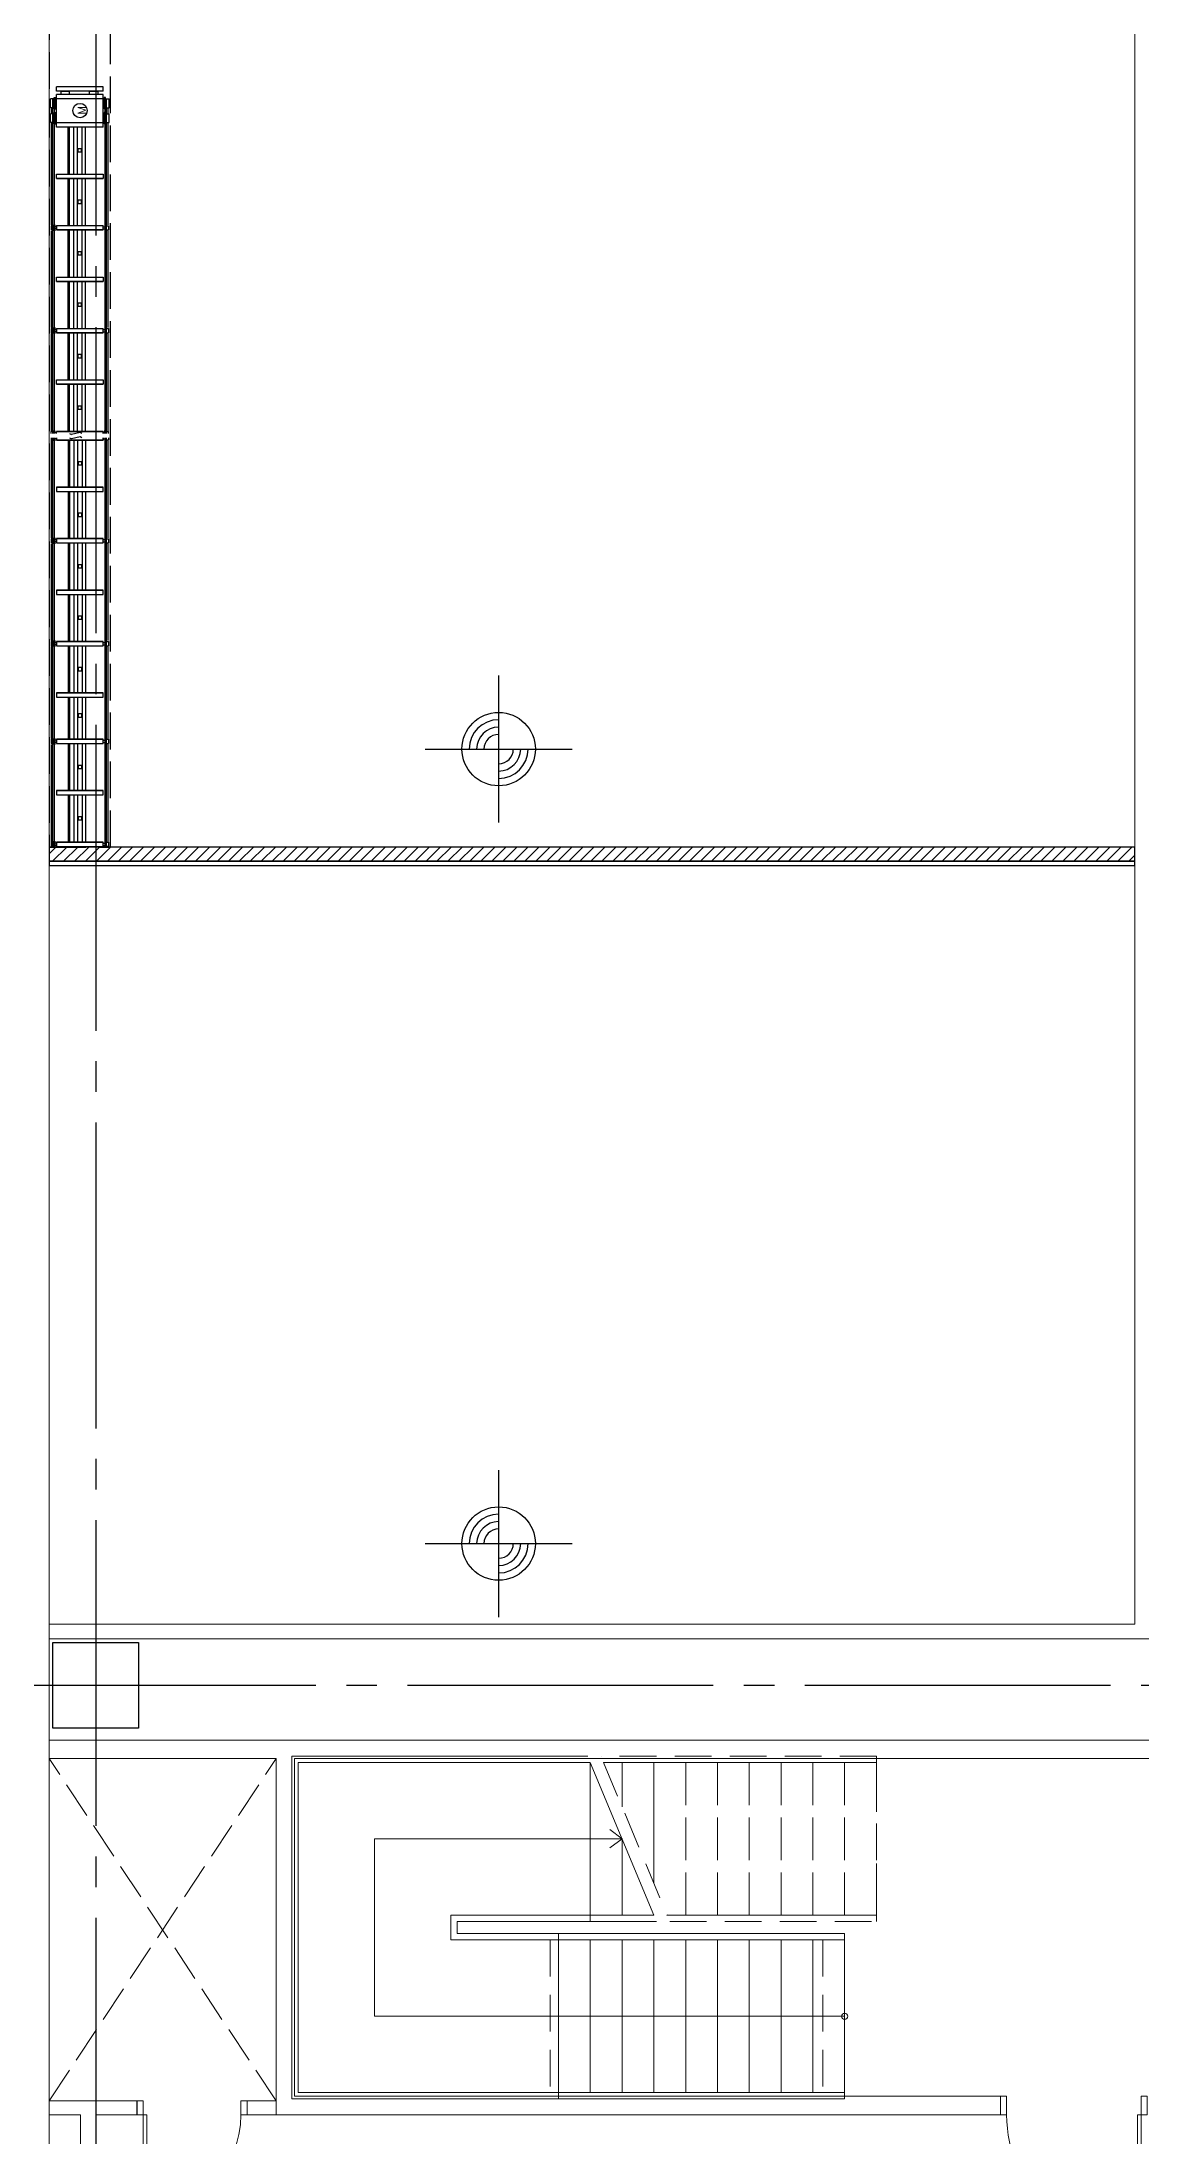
# Model space of a CAD drawing. Extents: x -960 to 27370, y -3283 to 11880.
# Drawn here: x -44 to 855, y 2631 to 4343 of the extents above; entities that cross this region are included whole.
import ezdxf
from ezdxf.enums import TextEntityAlignment as Align

# ---------------------------------------------------------------- set-up
doc = ezdxf.new("R2010")
doc.units = 0
doc.header["$LTSCALE"] = 100
for name, pattern in [('X-S-FAB-L10$0$COL-CEN-LIN', [3.25, 2.5, -0.25, 0.25, -0.25]), ('X-S-FAB-L10$0$HIDDEN', [0.4, 0.3, -0.1]), ('X-S-FAB-L10$0$JJP_虛線(退縮線、投影線、地下室範圍、非屬本工程、圖面分區)', [0.45, 0.3, -0.15]), ('X-S-FAB-L10$0$虛線', [0.846667, 0.423333, -0.423333])]:
    doc.linetypes.add(name, pattern=pattern)
for name, color, linetype in [('0-xref', 8, 'Continuous'), ('X-S-FAB-L10$0$0-DIM-INT', 8, 'Continuous'), ('X-S-FAB-L10$0$0-DIM-TXT', 8, 'Continuous'), ('X-S-FAB-L10$0$A-OBJE-2D', 8, 'X-S-FAB-L10$0$HIDDEN'), ('X-S-FAB-L10$0$A-STRS', 8, 'Continuous'), ('X-S-FAB-L10$0$A-WALL-EX', 8, 'Continuous'), ('X-S-FAB-L10$0$A-WALL-IN', 8, 'Continuous'), ('X-S-FAB-L10$0$BLOCK', 8, 'Continuous'), ('X-S-FAB-L10$0$CCL', 8, 'X-S-FAB-L10$0$COL-CEN-LIN'), ('X-S-FAB-L10$0$COL-S', 8, 'Continuous'), ('X-S-FAB-L10$0$Door', 8, 'Continuous'), ('X-S-FAB-L10$0$WALL_188K_EX', 8, 'Continuous')]:
    doc.layers.add(name, color=color, linetype=linetype)
doc.styles.add('X-S-FAB-L10$0$CHINA', font='simplex.shx', dxfattribs={"width": 0.75, "bigfont": 'chineset.shx'})
doc.styles.add('X-S-FAB-L10$0$Standard', font='', dxfattribs={"width": 0.8})
doc.styles.add('X-S-FAB-L10$0$TG_NOTE_TEXT', font='simplex.shx', dxfattribs={"width": 0.75, "bigfont": 'chineset.shx'})
doc.styles.get('X-S-FAB-L10$0$Standard').set_extended_font_data('Microsoft JhengHei')

# ---------------------------------------------------------------- blocks, each defined once
blk = doc.blocks.new('X-S-FAB-L10$0$FAB2-L05')
at = {"layer": 'X-S-FAB-L10$0$CCL'}
for p, q in [((-26160, 11005), (-26160, 0)), ((-26880, 3720), (1210, 3720))]:
    blk.add_line(p, q, dxfattribs=at)
at = {"layer": 'X-S-FAB-L10$0$COL-S'}
blk.add_lwpolyline([(-26195, 3755), (-26125, 3755), (-26125, 3685), (-26195, 3685)], close=True, dxfattribs=at)
blk = doc.blocks.new('X-S-FAB-L10$0$萬用門(22改)-REVISED[10]_1')
at = {"layer": 'X-S-FAB-L10$0$Door', "color": 4, "lineweight": 0}
for p, q in [((745, 2664), (740, 2664)), ((740, 2664), (740, 2649)), ((745, 2649), (745, 2664)), ((860, 2664), (855, 2664)), ((855, 2664), (855, 2649)), ((860, 2649), (860, 2664)), ((740, 2649), (745, 2649)), ((852, 2539), (852, 2649)), ((852, 2649), (855, 2649)), ((855, 2649), (855, 2539)), ((855, 2649), (860, 2649)), ((855, 2539), (852, 2539))]:
    blk.add_line(p, q, dxfattribs=at)
blk.add_arc((855, 2649), 110, 180, 270, dxfattribs=at)
blk = doc.blocks.new('X-S-FAB-L10$0$萬用門(22改)-REVISED[54]_1')
at = {"layer": 'X-S-FAB-L10$0$Door', "color": 4, "lineweight": 0}
for p, q in [((33.8, 2648.9), (33.8, 2660.2)), ((33.8, 2660.2), (38.8, 2660.2)), ((38.8, 2660.2), (38.8, 2648.9)), ((118.8, 2648.9), (118.8, 2660.2)), ((118.8, 2660.2), (123.8, 2660.2)), ((123.8, 2660.2), (123.8, 2648.9)), ((38.8, 2648.9), (33.8, 2648.9)), ((38.8, 2648.9), (38.8, 2568.9)), ((41.8, 2648.9), (38.8, 2648.9)), ((41.8, 2568.9), (41.8, 2648.9)), ((123.8, 2648.9), (118.8, 2648.9)), ((38.8, 2568.9), (41.8, 2568.9))]:
    blk.add_line(p, q, dxfattribs=at)
blk.add_arc((38.8, 2648.9), 80, 270, 0, dxfattribs=at)
blk = doc.blocks.new('X-S-FAB-L10')
at = {"layer": 'X-S-FAB-L10$0$WALL_188K_EX'}
h = blk.add_hatch(dxfattribs=at)
h.set_pattern_fill('LINE', color=256, scale=2, angle=45)
h.set_pattern_definition([(45, (751.5665, 3670), (-4.49013, 4.49013), [])])
h.paths.add_polyline_path([(-38, 3673.5), (849.95, 3673.5), (849.95, 3685), (-38, 3685)])
for p, q in [((-37.061, 4289.459), (-37.061, 4296.747)), ((-33.93, 4296.747), (-37.061, 4296.747)), ((-34.958, 4023.157), (-34.958, 4296.747)), ((-33.93, 4288.431), (-33.93, 4297.775)), ((-33.93, 4297.775), (-32.856, 4297.775)), ((-32.856, 4288.431), (-32.856, 4297.775)), ((-32.015, 4302.999), (-32.015, 4306.549)), ((6.015, 4306.549), (-32.015, 4306.549)), ((6.015, 4302.999), (-32.015, 4302.999)), ((-32.015, 4296.841), (-32.015, 4300.392)), ((6.015, 4300.392), (-32.015, 4300.392)), ((-32.015, 4277.219), (-32.015, 4296.841)), ((6.015, 4296.841), (-32.015, 4296.841)), ((6.015, 4302.999), (6.015, 4306.549)), ((6.015, 4277.219), (6.015, 4300.392)), ((7.93, 4297.775), (6.856, 4297.775)), ((6.856, 4288.431), (6.856, 4297.775)), ((7.93, 4288.431), (7.93, 4297.775)), ((7.93, 4296.747), (11.061, 4296.747)), ((8.958, 4023.157), (8.958, 4296.747)), ((11.061, 4289.459), (11.061, 4296.747)), ((-33.93, 4289.459), (-37.061, 4289.459)), ((-37.061, 4277.312), (-37.061, 4284.6)), ((-33.93, 4284.6), (-37.061, 4284.6)), ((-36.173, 4284.6), (-36.173, 4289.459)), ((-33.93, 4288.431), (-32.856, 4288.431)), ((-33.93, 4285.628), (-32.856, 4285.628)), ((-33.93, 4276.284), (-33.93, 4285.628)), ((-33.744, 4285.628), (-33.744, 4288.431)), ((-32.015, 4294.271), (-32.856, 4294.271)), ((-32.015, 4291.935), (-32.856, 4291.935)), ((-32.856, 4276.284), (-32.856, 4285.628)), ((-32.015, 4282.124), (-32.856, 4282.124)), ((-32.015, 4279.788), (-32.856, 4279.788)), ((6.856, 4294.271), (6.015, 4294.271)), ((6.856, 4291.935), (6.015, 4291.935)), ((6.856, 4282.124), (6.015, 4282.124)), ((6.856, 4279.788), (6.015, 4279.788)), ((7.93, 4288.431), (6.856, 4288.431)), ((6.856, 4276.284), (6.856, 4285.628)), ((7.93, 4285.628), (6.856, 4285.628)), ((7.744, 4285.628), (7.744, 4288.431)), ((7.93, 4289.459), (11.061, 4289.459)), ((7.93, 4276.284), (7.93, 4285.628)), ((7.93, 4284.6), (11.061, 4284.6)), ((10.173, 4284.6), (10.173, 4289.459)), ((11.061, 4277.312), (11.061, 4284.6)), ((-33.93, 4277.312), (-37.061, 4277.312)), ((-36.173, 4193.777), (-36.173, 4277.312)), ((-33.93, 4276.284), (-32.856, 4276.284)), ((-33.744, 4193.777), (-33.744, 4276.284)), ((-32.015, 4273.668), (-32.015, 4277.219)), ((6.015, 4277.219), (-32.015, 4277.219)), ((6.015, 4273.668), (-32.015, 4273.668)), ((-22.391, 4235.171), (-22.391, 4273.668)), ((-21.456, 4235.171), (-21.456, 4273.668)), ((-17.765, 4235.171), (-17.765, 4273.668)), ((-14.962, 4235.171), (-14.962, 4273.668)), ((-11.038, 4235.171), (-11.038, 4273.668)), ((-8.235, 4235.171), (-8.235, 4273.668)), ((6.015, 4273.668), (6.015, 4277.219)), ((7.93, 4276.284), (6.856, 4276.284)), ((7.744, 4193.777), (7.744, 4276.284)), ((7.93, 4277.312), (11.061, 4277.312)), ((10.173, 4193.777), (10.173, 4277.312)), ((-14.402, 4253.018), (-14.402, 4255.821)), ((-11.598, 4255.821), (-14.402, 4255.821)), ((-11.598, 4253.018), (-14.402, 4253.018)), ((-11.598, 4253.018), (-11.598, 4255.821)), ((-32.015, 4231.62), (-32.015, 4235.171)), ((-32.015, 4235.171), (6.015, 4235.171)), ((-32.015, 4231.62), (6.015, 4231.62)), ((6.015, 4231.62), (-32.015, 4231.62)), ((-22.391, 4193.123), (-22.391, 4231.62)), ((-21.456, 4193.123), (-21.456, 4231.62)), ((-17.765, 4193.123), (-17.765, 4231.62)), ((-14.962, 4193.123), (-14.962, 4231.62)), ((-11.038, 4193.123), (-11.038, 4231.62)), ((-8.235, 4193.123), (-8.235, 4231.62)), ((6.015, 4235.171), (6.015, 4231.62)), ((-11.598, 4213.773), (-14.402, 4213.773)), ((-14.402, 4210.97), (-14.402, 4213.773)), ((-11.598, 4210.97), (-11.598, 4213.773)), ((-11.598, 4210.97), (-14.402, 4210.97)), ((-34.211, 4193.03), (-36.5, 4193.03)), ((-36.5, 4193.03), (-36.5, 4189.666)), ((-34.211, 4189.666), (-36.5, 4189.666)), ((-36.173, 4109.682), (-36.173, 4188.918)), ((-34.211, 4188.918), (-34.211, 4193.777)), ((-33.417, 4193.777), (-34.211, 4193.777)), ((-33.417, 4188.918), (-34.211, 4188.918)), ((-33.744, 4109.682), (-33.744, 4188.918)), ((-33.417, 4193.777), (-33.417, 4188.918)), ((-32.015, 4192.235), (-33.417, 4192.235)), ((-32.015, 4190.46), (-33.417, 4190.46)), ((-32.015, 4193.123), (6.015, 4193.123)), ((-32.015, 4193.123), (-32.015, 4189.572)), ((-32.015, 4189.572), (6.015, 4189.572)), ((6.015, 4189.572), (-32.015, 4189.572)), ((-22.391, 4151.075), (-22.391, 4189.572)), ((-21.456, 4151.075), (-21.456, 4189.572)), ((-17.765, 4151.075), (-17.765, 4189.572)), ((-14.962, 4151.075), (-14.962, 4189.572)), ((-11.038, 4151.075), (-11.038, 4189.572)), ((-8.235, 4151.075), (-8.235, 4189.572)), ((6.015, 4189.572), (6.015, 4193.123)), ((6.015, 4192.235), (7.417, 4192.235)), ((6.015, 4190.46), (7.417, 4190.46)), ((7.417, 4193.777), (8.211, 4193.777)), ((7.417, 4193.777), (7.417, 4188.918)), ((7.417, 4188.918), (8.211, 4188.918)), ((7.744, 4109.682), (7.744, 4188.918)), ((8.211, 4188.918), (8.211, 4193.777)), ((8.211, 4193.03), (10.5, 4193.03)), ((8.211, 4189.666), (10.5, 4189.666)), ((10.173, 4109.682), (10.173, 4188.918)), ((10.5, 4193.03), (10.5, 4189.666)), ((-11.598, 4171.726), (-14.402, 4171.726)), ((-14.402, 4168.922), (-14.402, 4171.726)), ((-11.598, 4168.922), (-14.402, 4168.922)), ((-11.598, 4168.922), (-11.598, 4171.726)), ((-32.015, 4151.075), (6.015, 4151.075)), ((-32.015, 4147.525), (-32.015, 4151.075)), ((-32.015, 4147.525), (6.015, 4147.525)), ((6.015, 4147.525), (-32.015, 4147.525)), ((-22.391, 4109.028), (-22.391, 4147.525)), ((-21.456, 4109.028), (-21.456, 4147.525)), ((-17.765, 4109.028), (-17.765, 4147.525)), ((-14.962, 4109.028), (-14.962, 4147.525)), ((-11.038, 4109.028), (-11.038, 4147.525)), ((-8.235, 4109.028), (-8.235, 4147.525)), ((6.015, 4151.075), (6.015, 4147.525)), ((-11.598, 4129.678), (-14.402, 4129.678)), ((-14.402, 4126.875), (-14.402, 4129.678)), ((-11.598, 4126.875), (-14.402, 4126.875)), ((-11.598, 4126.875), (-11.598, 4129.678)), ((-34.211, 4108.934), (-36.5, 4108.934)), ((-36.5, 4108.934), (-36.5, 4105.57)), ((-34.211, 4104.823), (-34.211, 4109.682)), ((-33.417, 4109.682), (-34.211, 4109.682)), ((-33.417, 4109.682), (-33.417, 4104.823)), ((-32.015, 4109.028), (6.015, 4109.028)), ((-32.015, 4109.028), (-32.015, 4105.477)), ((6.015, 4105.477), (6.015, 4109.028)), ((7.417, 4109.682), (8.211, 4109.682)), ((7.417, 4109.682), (7.417, 4104.823)), ((8.211, 4104.823), (8.211, 4109.682)), ((8.211, 4108.934), (10.5, 4108.934)), ((10.5, 4108.934), (10.5, 4105.57)), ((-34.211, 4105.57), (-36.5, 4105.57)), ((-36.173, 4024.839), (-36.173, 4104.823)), ((-33.417, 4104.823), (-34.211, 4104.823)), ((-33.744, 4025.586), (-33.744, 4104.823)), ((-32.015, 4108.14), (-33.417, 4108.14)), ((-32.015, 4106.365), (-33.417, 4106.365)), ((-32.015, 4105.477), (6.015, 4105.477)), ((6.015, 4105.477), (-32.015, 4105.477)), ((-22.391, 4066.98), (-22.391, 4105.477)), ((-21.456, 4066.98), (-21.456, 4105.477)), ((-17.765, 4066.98), (-17.765, 4105.477)), ((-14.962, 4066.98), (-14.962, 4105.477)), ((-11.038, 4066.98), (-11.038, 4105.477)), ((-8.235, 4066.98), (-8.235, 4105.477)), ((6.015, 4108.14), (7.417, 4108.14)), ((6.015, 4106.365), (7.417, 4106.365)), ((7.417, 4104.823), (8.211, 4104.823)), ((7.744, 4025.586), (7.744, 4104.823)), ((8.211, 4105.57), (10.5, 4105.57)), ((10.173, 4024.839), (10.173, 4104.823)), ((-11.598, 4087.63), (-14.402, 4087.63)), ((-14.402, 4084.827), (-14.402, 4087.63)), ((-11.598, 4084.827), (-14.402, 4084.827)), ((-11.598, 4084.827), (-11.598, 4087.63)), ((-32.015, 4066.98), (6.015, 4066.98)), ((-32.015, 4063.429), (-32.015, 4066.98)), ((-32.015, 4063.429), (6.015, 4063.429)), ((6.015, 4063.429), (-32.015, 4063.429)), ((-22.391, 4024.932), (-22.391, 4063.429)), ((-21.456, 4024.932), (-21.456, 4063.429)), ((-17.765, 4024.932), (-17.765, 4063.429)), ((-14.962, 4024.932), (-14.962, 4063.429)), ((-11.038, 4024.932), (-11.038, 4063.429)), ((-8.235, 4024.932), (-8.235, 4063.429)), ((6.015, 4066.98), (6.015, 4063.429)), ((-11.598, 4045.582), (-14.402, 4045.582)), ((-14.402, 4042.779), (-14.402, 4045.582)), ((-11.598, 4042.779), (-14.402, 4042.779)), ((-11.598, 4042.779), (-11.598, 4045.582)), ((-36.5, 4023.157), (-36.5, 4024.839)), ((-34.211, 4024.839), (-36.5, 4024.839)), ((-33.417, 4025.586), (-34.211, 4025.586)), ((-34.211, 4025.586), (-34.211, 4023.157)), ((-33.417, 4023.157), (-33.417, 4025.586)), ((-32.015, 4024.045), (-33.417, 4024.045)), ((-32.015, 4023.157), (-32.015, 4024.932)), ((6.015, 4024.932), (-32.015, 4024.932)), ((-32.015, 4024.932), (6.015, 4024.932)), ((-32.015, 4023.157), (-32.015, 4024.932)), ((-21.397, 4023.157), (-19.859, 4022.269)), ((-12.758, 4024.045), (-19.859, 4022.269)), ((-11.22, 4023.157), (-12.758, 4024.045)), ((6.015, 4023.157), (6.015, 4024.932)), ((6.015, 4024.932), (6.015, 4023.157)), ((6.015, 4024.045), (7.417, 4024.045)), ((7.417, 4023.157), (7.417, 4025.586)), ((7.417, 4025.586), (8.211, 4025.586)), ((8.211, 4025.586), (8.211, 4023.157)), ((8.211, 4024.839), (10.5, 4024.839)), ((10.5, 4023.157), (10.5, 4024.839)), ((-36.5, 4019.606), (-36.5, 4017.924)), ((-34.211, 4017.924), (-36.5, 4017.924)), ((-36.173, 3937.94), (-36.173, 4017.924)), ((-34.958, 3685.747), (-34.958, 4019.606)), ((-34.211, 4017.177), (-34.211, 4019.606)), ((-33.417, 4017.177), (-34.211, 4017.177)), ((-33.744, 3937.94), (-33.744, 4017.177)), ((-33.417, 4019.606), (-33.417, 4017.177)), ((-32.015, 4018.719), (-33.417, 4018.719)), ((-32.015, 4019.606), (-32.015, 4017.831)), ((-32.015, 4019.606), (-32.015, 4017.831)), ((-32.015, 4017.831), (6.015, 4017.831)), ((6.015, 4017.831), (-32.015, 4017.831)), ((-22.391, 4017.831), (-22.391, 3979.334)), ((-21.456, 4017.831), (-21.456, 3979.334)), ((-21.397, 4019.606), (-19.859, 4018.719)), ((-12.758, 4020.494), (-19.859, 4018.719)), ((-17.765, 4017.831), (-17.765, 3979.334)), ((-14.962, 4017.831), (-14.962, 3979.334)), ((-11.22, 4019.606), (-12.758, 4020.494)), ((-11.038, 4017.831), (-11.038, 3979.334)), ((-8.235, 4017.831), (-8.235, 3979.334)), ((6.015, 4017.831), (6.015, 4019.606)), ((6.015, 4019.606), (6.015, 4017.831)), ((6.015, 4018.719), (7.417, 4018.719)), ((7.417, 4019.606), (7.417, 4017.177)), ((7.417, 4017.177), (8.211, 4017.177)), ((7.744, 3937.94), (7.744, 4017.177)), ((8.211, 4017.177), (8.211, 4019.606)), ((8.211, 4017.924), (10.5, 4017.924)), ((8.958, 3685.747), (8.958, 4019.606)), ((10.173, 3937.94), (10.173, 4017.924)), ((10.5, 4019.606), (10.5, 4017.924)), ((-14.402, 3999.984), (-14.402, 3997.181)), ((-11.598, 3999.984), (-14.402, 3999.984)), ((-11.598, 3997.181), (-14.402, 3997.181)), ((-11.598, 3999.984), (-11.598, 3997.181)), ((6.015, 3979.334), (-32.015, 3979.334)), ((-32.015, 3979.334), (-32.015, 3975.783)), ((-32.015, 3979.334), (6.015, 3979.334)), ((-32.015, 3975.783), (6.015, 3975.783)), ((-22.391, 3975.783), (-22.391, 3937.286)), ((-21.456, 3975.783), (-21.456, 3937.286)), ((-17.765, 3975.783), (-17.765, 3937.286)), ((-14.962, 3975.783), (-14.962, 3937.286)), ((-11.038, 3975.783), (-11.038, 3937.286)), ((-8.235, 3975.783), (-8.235, 3937.286)), ((6.015, 3975.783), (6.015, 3979.334)), ((-14.402, 3957.936), (-14.402, 3955.133)), ((-11.598, 3957.936), (-14.402, 3957.936)), ((-11.598, 3955.133), (-14.402, 3955.133)), ((-11.598, 3957.936), (-11.598, 3955.133)), ((-36.5, 3937.193), (-36.5, 3933.829)), ((-34.211, 3937.193), (-36.5, 3937.193)), ((-33.417, 3937.94), (-34.211, 3937.94)), ((-34.211, 3933.081), (-34.211, 3937.94)), ((-33.417, 3937.94), (-33.417, 3933.081)), ((6.015, 3937.286), (-32.015, 3937.286)), ((-32.015, 3937.286), (6.015, 3937.286)), ((-32.015, 3937.286), (-32.015, 3933.735)), ((6.015, 3933.735), (6.015, 3937.286)), ((7.417, 3937.94), (7.417, 3933.081)), ((7.417, 3937.94), (8.211, 3937.94)), ((8.211, 3933.081), (8.211, 3937.94)), ((8.211, 3937.193), (10.5, 3937.193)), ((10.5, 3937.193), (10.5, 3933.829)), ((-34.211, 3933.829), (-36.5, 3933.829)), ((-36.173, 3853.845), (-36.173, 3933.081)), ((-33.417, 3933.081), (-34.211, 3933.081)), ((-33.744, 3853.845), (-33.744, 3933.081)), ((-32.015, 3936.398), (-33.417, 3936.398)), ((-32.015, 3934.623), (-33.417, 3934.623)), ((-32.015, 3933.735), (6.015, 3933.735)), ((-22.391, 3933.735), (-22.391, 3895.238)), ((-21.456, 3933.735), (-21.456, 3895.238)), ((-17.765, 3933.735), (-17.765, 3895.238)), ((-14.962, 3933.735), (-14.962, 3895.238)), ((-11.038, 3933.735), (-11.038, 3895.238)), ((-8.235, 3933.735), (-8.235, 3895.238)), ((6.015, 3936.398), (7.417, 3936.398)), ((6.015, 3934.623), (7.417, 3934.623)), ((7.417, 3933.081), (8.211, 3933.081)), ((7.744, 3853.845), (7.744, 3933.081)), ((8.211, 3933.829), (10.5, 3933.829)), ((10.173, 3853.845), (10.173, 3933.081)), ((-14.402, 3915.889), (-14.402, 3913.085)), ((-11.598, 3915.889), (-14.402, 3915.889)), ((-11.598, 3913.085), (-14.402, 3913.085)), ((-11.598, 3915.889), (-11.598, 3913.085)), ((6.015, 3895.238), (-32.015, 3895.238)), ((-32.015, 3895.238), (-32.015, 3891.688)), ((-32.015, 3895.238), (6.015, 3895.238)), ((-32.015, 3891.688), (6.015, 3891.688)), ((-22.391, 3891.688), (-22.391, 3853.191)), ((-21.456, 3891.688), (-21.456, 3853.191)), ((-17.765, 3891.688), (-17.765, 3853.191)), ((-14.962, 3891.688), (-14.962, 3853.191)), ((-11.038, 3891.688), (-11.038, 3853.191)), ((-8.235, 3891.688), (-8.235, 3853.191)), ((6.015, 3891.688), (6.015, 3895.238)), ((-14.402, 3873.841), (-14.402, 3871.038)), ((-11.598, 3873.841), (-14.402, 3873.841)), ((-11.598, 3871.038), (-14.402, 3871.038)), ((-11.598, 3873.841), (-11.598, 3871.038)), ((-36.5, 3853.097), (-36.5, 3849.733)), ((-34.211, 3853.097), (-36.5, 3853.097)), ((-33.417, 3853.845), (-34.211, 3853.845)), ((-34.211, 3848.986), (-34.211, 3853.845)), ((-33.417, 3853.845), (-33.417, 3848.986)), ((-32.015, 3852.303), (-33.417, 3852.303)), ((6.015, 3853.191), (-32.015, 3853.191)), ((-32.015, 3853.191), (6.015, 3853.191)), ((-32.015, 3853.191), (-32.015, 3849.64)), ((6.015, 3849.64), (6.015, 3853.191)), ((6.015, 3852.303), (7.417, 3852.303)), ((7.417, 3853.845), (7.417, 3848.986)), ((7.417, 3853.845), (8.211, 3853.845)), ((8.211, 3848.986), (8.211, 3853.845)), ((8.211, 3853.097), (10.5, 3853.097)), ((10.5, 3853.097), (10.5, 3849.733)), ((-34.211, 3849.733), (-36.5, 3849.733)), ((-36.173, 3773.954), (-36.173, 3848.986)), ((-33.417, 3848.986), (-34.211, 3848.986)), ((-33.744, 3773.954), (-33.744, 3848.986)), ((-32.015, 3850.528), (-33.417, 3850.528)), ((-32.015, 3849.64), (6.015, 3849.64)), ((-22.391, 3849.64), (-22.391, 3811.143)), ((-21.456, 3849.64), (-21.456, 3811.143)), ((-17.765, 3849.64), (-17.765, 3811.143)), ((-14.962, 3849.64), (-14.962, 3811.143)), ((-11.038, 3849.64), (-11.038, 3811.143)), ((-8.235, 3849.64), (-8.235, 3811.143)), ((6.015, 3850.528), (7.417, 3850.528)), ((7.417, 3848.986), (8.211, 3848.986)), ((7.744, 3773.954), (7.744, 3848.986)), ((8.211, 3849.733), (10.5, 3849.733)), ((10.173, 3773.954), (10.173, 3848.986)), ((-14.402, 3831.793), (-14.402, 3828.99)), ((-11.598, 3831.793), (-14.402, 3831.793)), ((-11.598, 3828.99), (-14.402, 3828.99)), ((-11.598, 3831.793), (-11.598, 3828.99)), ((6.015, 3811.143), (-32.015, 3811.143)), ((-32.015, 3811.143), (6.015, 3811.143)), ((-32.015, 3811.143), (-32.015, 3807.592)), ((-32.015, 3807.592), (6.015, 3807.592)), ((-22.391, 3807.592), (-22.391, 3773.3)), ((-21.456, 3807.592), (-21.456, 3773.3)), ((-17.765, 3807.592), (-17.765, 3773.3)), ((-14.962, 3807.592), (-14.962, 3773.3)), ((-11.038, 3807.592), (-11.038, 3773.3)), ((-8.235, 3807.592), (-8.235, 3773.3)), ((6.015, 3807.592), (6.015, 3811.143)), ((-11.598, 3793.95), (-14.402, 3793.95)), ((-14.402, 3793.95), (-14.402, 3791.147)), ((-11.598, 3791.147), (-14.402, 3791.147)), ((-11.598, 3793.95), (-11.598, 3791.147)), ((-34.211, 3773.207), (-36.5, 3773.207)), ((-36.5, 3773.207), (-36.5, 3769.843)), ((-34.211, 3769.843), (-36.5, 3769.843)), ((-36.173, 3689.111), (-36.173, 3769.095)), ((-34.211, 3769.095), (-34.211, 3773.954)), ((-33.417, 3773.954), (-34.211, 3773.954)), ((-33.417, 3769.095), (-34.211, 3769.095)), ((-33.744, 3689.859), (-33.744, 3769.095)), ((-33.417, 3773.954), (-33.417, 3769.095)), ((-32.015, 3772.412), (-33.417, 3772.412)), ((-32.015, 3770.637), (-33.417, 3770.637)), ((-32.015, 3773.3), (6.015, 3773.3)), ((6.015, 3773.3), (-32.015, 3773.3)), ((-32.015, 3773.3), (-32.015, 3769.749)), ((-32.015, 3769.749), (6.015, 3769.749)), ((-22.391, 3769.749), (-22.391, 3731.252)), ((-21.456, 3769.749), (-21.456, 3731.252)), ((-17.765, 3769.749), (-17.765, 3731.252)), ((-14.962, 3769.749), (-14.962, 3731.252)), ((-11.038, 3769.749), (-11.038, 3731.252)), ((-8.235, 3769.749), (-8.235, 3731.252)), ((6.015, 3769.749), (6.015, 3773.3)), ((6.015, 3772.412), (7.417, 3772.412)), ((6.015, 3770.637), (7.417, 3770.637)), ((7.417, 3773.954), (8.211, 3773.954)), ((7.417, 3773.954), (7.417, 3769.095)), ((7.417, 3769.095), (8.211, 3769.095)), ((7.744, 3689.859), (7.744, 3769.095)), ((8.211, 3769.095), (8.211, 3773.954)), ((8.211, 3773.207), (10.5, 3773.207)), ((8.211, 3769.843), (10.5, 3769.843)), ((10.173, 3689.111), (10.173, 3769.095)), ((10.5, 3773.207), (10.5, 3769.843)), ((-11.598, 3751.902), (-14.402, 3751.902)), ((-14.402, 3751.902), (-14.402, 3749.099)), ((-11.598, 3749.099), (-14.402, 3749.099)), ((-11.598, 3751.902), (-11.598, 3749.099)), ((-32.015, 3731.252), (-32.015, 3727.702)), ((-32.015, 3731.252), (6.015, 3731.252)), ((6.015, 3731.252), (-32.015, 3731.252)), ((-32.015, 3727.702), (6.015, 3727.702)), ((-32.015, 3727.702), (6.015, 3727.702)), ((-22.391, 3727.702), (-22.391, 3689.205)), ((-21.456, 3727.702), (-21.456, 3689.205)), ((-17.765, 3727.702), (-17.765, 3689.205)), ((-14.962, 3727.702), (-14.962, 3689.205)), ((-11.038, 3727.702), (-11.038, 3689.205)), ((-8.235, 3727.702), (-8.235, 3689.205)), ((6.015, 3727.702), (6.015, 3731.252)), ((-14.402, 3709.855), (-14.402, 3707.052)), ((-11.598, 3709.855), (-14.402, 3709.855)), ((-11.598, 3707.052), (-14.402, 3707.052)), ((-11.598, 3709.855), (-11.598, 3707.052)), ((-36.5, 3689.111), (-36.5, 3685.747)), ((-34.211, 3689.111), (-36.5, 3689.111)), ((-34.211, 3685.747), (-36.5, 3685.747)), ((-33.417, 3689.859), (-34.211, 3689.859)), ((-34.211, 3685), (-34.211, 3689.859)), ((-33.417, 3685), (-34.211, 3685)), ((-33.417, 3689.859), (-33.417, 3685)), ((-32.015, 3688.317), (-33.417, 3688.317)), ((-32.015, 3686.542), (-33.417, 3686.542)), ((6.015, 3689.205), (-32.015, 3689.205)), ((-32.015, 3689.205), (-32.015, 3685.654)), ((-32.015, 3689.205), (6.015, 3689.205)), ((-32.015, 3685.654), (6.015, 3685.654)), ((6.015, 3685.654), (6.015, 3689.205)), ((6.015, 3688.317), (7.417, 3688.317)), ((6.015, 3686.542), (7.417, 3686.542)), ((7.417, 3689.859), (7.417, 3685)), ((7.417, 3689.859), (8.211, 3689.859)), ((7.417, 3685), (8.211, 3685)), ((8.211, 3685), (8.211, 3689.859)), ((8.211, 3689.111), (10.5, 3689.111)), ((8.211, 3685.747), (10.5, 3685.747)), ((10.5, 3689.111), (10.5, 3685.747))]:
    blk.add_line(p, q)
for points in [[(-28.367, 4300.392), (-28.367, 4302.999), (-21.604, 4302.999), (-21.604, 4300.392)], [(-5.03, 4300.392), (-5.03, 4302.999), (1.733, 4302.999), (1.733, 4300.392)]]:
    blk.add_lwpolyline(points, close=True)
blk.add_circle((-12.807, 4287.137), 5.881)
at = {"layer": 'X-S-FAB-L10$0$0-DIM-INT'}
for p, q in [((329.549, 3825.236), (329.549, 3705.236)), ((269.549, 3765.236), (389.549, 3765.236)), ((329.549, 3175.79), (329.549, 3055.79)), ((269.549, 3115.79), (389.549, 3115.79))]:
    blk.add_line(p, q, dxfattribs=at)
for centre in [(329.549, 3765.236), (329.549, 3115.79)]:
    blk.add_circle(centre, 30, dxfattribs=at)
for centre, radius, start, end in [((329.549, 3765.236), 24, 90, 180), ((329.549, 3765.236), 18, 90, 180), ((329.549, 3765.236), 12, 90, 180), ((329.549, 3765.236), 24, 270, 0), ((329.549, 3765.236), 18, 270, 0), ((329.549, 3765.236), 12, 270, 0), ((329.549, 3115.79), 24, 90, 180), ((329.549, 3115.79), 18, 90, 180), ((329.549, 3115.79), 12, 90, 180), ((329.549, 3115.79), 24, 270, 0), ((329.549, 3115.79), 18, 270, 0), ((329.549, 3115.79), 12, 270, 0)]:
    blk.add_arc(centre, radius, start, end, dxfattribs=at)
at = {"layer": 'X-S-FAB-L10$0$A-OBJE-2D', "linetype": 'X-S-FAB-L10$0$HIDDEN', "lineweight": 0}
for p, q in [((-38, 2660.25), (147.5, 2940)), ((147.5, 2660.25), (-38, 2940))]:
    blk.add_line(p, q, dxfattribs=at)
at = {"layer": 'X-S-FAB-L10$0$A-STRS', "lineweight": 0}
for p, q in [((402.42, 2942), (160.5, 2942)), ((160.5, 2942), (160.5, 2662)), ((165.5, 2667), (165.5, 2937)), ((165.5, 2937), (404.5, 2937)), ((404.5, 2937), (165.5, 2937)), ((165.5, 2937), (165.5, 2667)), ((404.5, 2937), (165.5, 2937)), ((165.5, 2937), (165.5, 2667)), ((404.5, 2937), (404.5, 2812)), ((404.5, 2937), (404.5, 2812)), ((404.5, 2812), (404.5, 2937)), ((404.5, 2937), (404.5, 2812)), ((404.5, 2937), (456.5, 2812)), ((430.5, 2874.5), (420.5, 2882)), ((228, 2729.5), (228, 2874.5)), ((228, 2874.5), (404.5, 2874.5)), ((404.5, 2874.5), (430.5, 2874.5)), ((420.5, 2867), (430.5, 2874.5)), ((430.5, 2874.5), (430.5, 2812)), ((430.5, 2812), (430.5, 2874.5)), ((430.5, 2874.5), (430.5, 2812)), ((404.5, 2812), (290.5, 2812)), ((290.5, 2812), (290.5, 2792)), ((290.5, 2792), (290.5, 2812)), ((290.5, 2812), (404.5, 2812)), ((290.5, 2792), (290.5, 2812)), ((290.5, 2812), (404.5, 2812)), ((404.5, 2807), (404.5, 2812)), ((456.5, 2812), (404.5, 2812)), ((404.5, 2812), (404.5, 2807)), ((404.5, 2812), (456.5, 2812)), ((404.5, 2812), (430.5, 2812)), ((430.5, 2812), (456.5, 2812)), ((290.5, 2792), (378.5, 2792)), ((371.558, 2792), (290.5, 2792)), ((378.5, 2792), (290.5, 2792)), ((295.5, 2797), (295.5, 2807)), ((295.5, 2807), (404.5, 2807)), ((378.5, 2797), (295.5, 2797)), ((378.5, 2792), (371.558, 2792)), ((612.5, 2797), (378.5, 2797)), ((378.5, 2797), (378.5, 2792)), ((378.5, 2792), (378.5, 2797)), ((378.5, 2792), (612.5, 2792)), ((612.5, 2792), (378.5, 2792)), ((378.5, 2667), (378.5, 2792)), ((378.5, 2667), (378.5, 2792)), ((378.5, 2667), (378.5, 2792)), ((404.5, 2792), (378.5, 2792)), ((378.5, 2792), (378.5, 2667)), ((378.5, 2667), (378.5, 2792)), ((404.5, 2807), (458.58, 2807)), ((404.5, 2667), (404.5, 2792)), ((430.5, 2792), (404.5, 2792)), ((404.5, 2792), (404.5, 2667)), ((404.5, 2667), (404.5, 2792)), ((430.5, 2667), (430.5, 2792)), ((456.5, 2792), (430.5, 2792)), ((430.5, 2792), (430.5, 2667)), ((430.5, 2667), (430.5, 2792)), ((456.5, 2667), (456.5, 2792)), ((482.5, 2792), (456.5, 2792)), ((456.5, 2792), (456.5, 2667)), ((456.5, 2667), (456.5, 2792)), ((482.5, 2667), (482.5, 2792)), ((508.5, 2792), (482.5, 2792)), ((482.5, 2792), (482.5, 2667)), ((482.5, 2667), (482.5, 2792)), ((508.5, 2667), (508.5, 2792)), ((534.5, 2792), (508.5, 2792)), ((508.5, 2792), (508.5, 2667)), ((508.5, 2667), (508.5, 2792)), ((534.5, 2667), (534.5, 2792)), ((560.5, 2792), (534.5, 2792)), ((534.5, 2792), (534.5, 2667)), ((534.5, 2667), (534.5, 2792)), ((560.5, 2667), (560.5, 2792)), ((586.5, 2792), (560.5, 2792)), ((560.5, 2792), (560.5, 2667)), ((560.5, 2667), (560.5, 2792)), ((586.5, 2667), (586.5, 2792)), ((612.5, 2792), (586.5, 2792)), ((586.5, 2792), (586.5, 2667)), ((586.5, 2667), (586.5, 2792)), ((612.5, 2792), (612.5, 2797)), ((612.5, 2667), (612.5, 2792)), ((612.5, 2667), (612.5, 2792)), ((378.5, 2729.5), (228, 2729.5)), ((586.5, 2729.5), (378.5, 2729.5)), ((612.5, 2729.5), (586.5, 2729.5)), ((160.5, 2662), (378.5, 2662)), ((378.5, 2667), (165.5, 2667)), ((165.5, 2667), (371.558, 2667)), ((165.5, 2667), (378.5, 2667)), ((371.558, 2667), (378.5, 2667)), ((612.5, 2667), (378.5, 2667)), ((378.5, 2667), (378.5, 2662)), ((378.5, 2662), (378.5, 2667)), ((378.5, 2667), (612.5, 2667)), ((378.5, 2667), (404.5, 2667)), ((378.5, 2662), (612.5, 2662)), ((404.5, 2667), (430.5, 2667)), ((430.5, 2667), (456.5, 2667)), ((456.5, 2667), (482.5, 2667)), ((482.5, 2667), (508.5, 2667)), ((508.5, 2667), (534.5, 2667)), ((534.5, 2667), (560.5, 2667)), ((560.5, 2667), (586.5, 2667)), ((586.5, 2667), (612.5, 2667)), ((612.5, 2662), (612.5, 2667))]:
    blk.add_line(p, q, dxfattribs=at)
at = {"layer": 'X-S-FAB-L10$0$A-STRS', "linetype": 'X-S-FAB-L10$0$JJP_虛線(退縮線、投影線、地下室範圍、非屬本工程、圖面分區)', "lineweight": 0}
for p, q in [((404.5, 2937), (404.5, 2812)), ((638.5, 2942), (413.251, 2942)), ((415.331, 2937), (638.5, 2937)), ((430.5, 2937), (415.331, 2937)), ((415.331, 2937), (467.331, 2812)), ((430.5, 2937), (430.5, 2900.536)), ((430.5, 2900.536), (430.5, 2937)), ((430.5, 2937), (430.5, 2900.536)), ((456.5, 2937), (430.5, 2937)), ((456.5, 2937), (456.5, 2838.036)), ((456.5, 2838.036), (456.5, 2937)), ((456.5, 2937), (456.5, 2838.036)), ((482.5, 2937), (456.5, 2937)), ((482.5, 2937), (482.5, 2812)), ((482.5, 2812), (482.5, 2937)), ((482.5, 2937), (482.5, 2812)), ((508.5, 2937), (482.5, 2937)), ((508.5, 2937), (508.5, 2812)), ((508.5, 2812), (508.5, 2937)), ((508.5, 2937), (508.5, 2812)), ((534.5, 2937), (508.5, 2937)), ((534.5, 2937), (534.5, 2812)), ((534.5, 2812), (534.5, 2937)), ((534.5, 2937), (534.5, 2812)), ((560.5, 2937), (534.5, 2937)), ((560.5, 2937), (560.5, 2812)), ((560.5, 2812), (560.5, 2937)), ((560.5, 2937), (560.5, 2812)), ((586.5, 2937), (560.5, 2937)), ((586.5, 2937), (586.5, 2812)), ((586.5, 2812), (586.5, 2937)), ((586.5, 2937), (586.5, 2812)), ((612.5, 2937), (586.5, 2937)), ((612.5, 2937), (612.5, 2812)), ((612.5, 2812), (612.5, 2937)), ((612.5, 2937), (612.5, 2812)), ((638.5, 2937), (612.5, 2937)), ((638.5, 2937), (638.5, 2942)), ((638.5, 2812), (638.5, 2937)), ((638.5, 2812), (467.331, 2812)), ((467.331, 2812), (482.5, 2812)), ((482.5, 2812), (508.5, 2812)), ((508.5, 2812), (534.5, 2812)), ((534.5, 2812), (560.5, 2812)), ((560.5, 2812), (586.5, 2812)), ((586.5, 2812), (612.5, 2812)), ((612.5, 2812), (638.5, 2812)), ((638.5, 2807), (638.5, 2812)), ((371.558, 2792), (371.558, 2667)), ((469.411, 2807), (638.5, 2807)), ((594.678, 2792), (594.678, 2667))]:
    blk.add_line(p, q, dxfattribs=at)
at = {"layer": 'X-S-FAB-L10$0$A-STRS', "linetype": 'X-S-FAB-L10$0$虛線', "lineweight": 0}
for p, q in [((638.5, 2937), (415.331, 2937)), ((638.5, 2812), (638.5, 2937)), ((467.331, 2812), (638.5, 2812))]:
    blk.add_line(p, q, dxfattribs=at)
at = {"layer": 'X-S-FAB-L10$0$A-STRS', "lineweight": 0, "flags": 128}
blk.add_lwpolyline([(612.5, 2732, 1), (612.5, 2727, 1)], format="xyb", close=True, dxfattribs=at)
at = {"layer": 'X-S-FAB-L10$0$A-WALL-EX', "linetype": 'X-S-FAB-L10$0$JJP_虛線(退縮線、投影線、地下室範圍、非屬本工程、圖面分區)', "lineweight": 0, "flags": 128}
for points in [[(-38, -252.997), (-38, 8287.997)], [(-38, 3055), (-38, 5380)]]:
    blk.add_lwpolyline(points, dxfattribs=at)
at = {"layer": 'X-S-FAB-L10$0$A-WALL-EX', "lineweight": 0, "flags": 128}
for points in [[(849.95, 5949.95), (849.95, 3050.05)], [(849.95, 3050.05), (-38.05, 3050.05)], [(-38.05, 3050.05), (-38.05, 3038.05)], [(-38, 1661), (-38, 3055)], [(-38.05, 3038.05), (861.95, 3038.05)]]:
    blk.add_lwpolyline(points, dxfattribs=at)
at = {"layer": 'X-S-FAB-L10$0$A-WALL-IN', "lineweight": 0}
for p, q in [((33.75, 2648.95), (33.75, 2660.25)), ((123.75, 2648.95), (123.75, 2660.25)), ((740, 2649), (740, 2664))]:
    blk.add_line(p, q, dxfattribs=at)
at = {"layer": 'X-S-FAB-L10$0$A-WALL-IN', "lineweight": 0, "flags": 128}
for points in [[(930, 2955), (-38, 2955)], [(-38, 2955), (-38, 2940)], [(-38, 2940), (147.5, 2940)], [(147.5, 2940), (147.5, 2664)], [(162.5, 2940), (875, 2940)], [(162.5, 2664), (162.5, 2940)], [(33.75, 2660.25), (-38, 2660.25)], [(-38, 2660.25), (-38, 2648.95)], [(147.5, 2660.25), (123.75, 2660.25)], [(147.5, 2649), (147.5, 2664)], [(147.5, 2648.95), (147.5, 2660.25)], [(740, 2664), (162.5, 2664)], [(-38, 2648.95), (-12.5, 2648.95)], [(-12.5, 2648.95), (-12.5, 2513.75)], [(0, 2502.45), (0, 2648.95)], [(0, 2648.95), (33.75, 2648.95)], [(123.75, 2648.95), (147.5, 2648.95)], [(147.5, 2649), (740, 2649)]]:
    blk.add_lwpolyline(points, dxfattribs=at)
at = {"layer": 'X-S-FAB-L10$0$COL-S'}
for p, q in [((-35, 3035), (35, 3035)), ((-35, 2965), (-35, 3035)), ((35, 3035), (35, 2965)), ((35, 2965), (-35, 2965))]:
    blk.add_line(p, q, dxfattribs=at)
at = {"layer": 'X-S-FAB-L10$0$Door', "linetype": 'X-S-FAB-L10$0$HIDDEN'}
for p, q in [((-38, 4455), (-38, 3685)), ((12, 3685), (12, 4455)), ((-38, 3685), (12, 3685))]:
    blk.add_line(p, q, dxfattribs=at)
at = {"layer": 'X-S-FAB-L10$0$WALL_188K_EX'}
for points in [[(-38, 3673.5), (849.95, 3673.5), (849.95, 3685), (-38, 3685)], [(-38, 3670), (849.95, 3670), (849.95, 3673.5), (-38, 3673.5)]]:
    blk.add_lwpolyline(points, close=True, dxfattribs=at)
at = {"layer": 'X-S-FAB-L10$0$BLOCK'}
blk.add_blockref('X-S-FAB-L10$0$FAB2-L05', (26160, -720), dxfattribs=at)
at = {"layer": 'X-S-FAB-L10$0$Door', "lineweight": 0}
for name in ['X-S-FAB-L10$0$萬用門(22改)-REVISED[54]_1', 'X-S-FAB-L10$0$萬用門(22改)-REVISED[10]_1']:
    blk.add_blockref(name, (0, 0), dxfattribs=at)
at = {"style": 'X-S-FAB-L10$0$CHINA'}
blk.add_text('M', height=6.541, rotation=90, dxfattribs=at).set_placement((-8.118, 4284.022))
at = {"style": 'X-S-FAB-L10$0$TG_NOTE_TEXT', "width": 0.5, "flags": 1}
for p in [(7463.301, 9020), (18268.251, 8649), (11197.77, 4800.167), (16485.801, 4800.167), (25420.27, 2635), (13360, 320.001, 0), (7463.301, -33.333)]:
    blk.add_attdef('WH', text='', height=20, dxfattribs=at).set_placement(p, align=Align.BOTTOM_LEFT)
at = {"width": 0.5}
for style, p in [('X-S-FAB-L10$0$TG_NOTE_TEXT', (7585, 9020)), ('X-S-FAB-L10$0$TG_NOTE_TEXT', (18389.95, 8649)), ('X-S-FAB-L10$0$TG_NOTE_TEXT', (11117.5, 4813.5)), ('X-S-FAB-L10$0$TG_NOTE_TEXT', (16607.5, 4813.5)), ('X-S-FAB-L10$0$TG_NOTE_TEXT', (25350, 2635)), ('X-S-FAB-L10$0$Standard', (13129.375, 325.001, 0)), ('X-S-FAB-L10$0$TG_NOTE_TEXT', (7585, -20))]:
    blk.add_attdef('DESC', text='', height=10, dxfattribs=dict(at, style=style)).set_placement(p, align=Align.BOTTOM_LEFT)
for tag, style, p in [('TYPE', 'X-S-FAB-L10$0$TG_NOTE_TEXT', (7619.286, 9020)), ('NO', 'X-S-FAB-L10$0$TG_NOTE_TEXT', (7650.095, 9020)), ('TYPE', 'X-S-FAB-L10$0$TG_NOTE_TEXT', (18424.236, 8649)), ('NO', 'X-S-FAB-L10$0$TG_NOTE_TEXT', (18455.045, 8649)), ('NO', 'X-S-FAB-L10$0$TG_NOTE_TEXT', (11088.595, 4813.5)), ('TYPE', 'X-S-FAB-L10$0$TG_NOTE_TEXT', (11151.786, 4813.5)), ('TYPE', 'X-S-FAB-L10$0$TG_NOTE_TEXT', (16641.786, 4813.5)), ('NO', 'X-S-FAB-L10$0$TG_NOTE_TEXT', (16672.595, 4813.5)), ('NO', 'X-S-FAB-L10$0$TG_NOTE_TEXT', (25313, 2635)), ('TYPE', 'X-S-FAB-L10$0$TG_NOTE_TEXT', (25350, 2635)), ('NO', 'X-S-FAB-L10$0$Standard', (13100, 320.001, 0)), ('TYPE', 'X-S-FAB-L10$0$Standard', (13129.375, 320.001, 0)), ('TYPE', 'X-S-FAB-L10$0$TG_NOTE_TEXT', (7619.286, -20)), ('NO', 'X-S-FAB-L10$0$TG_NOTE_TEXT', (7650.095, -20))]:
    blk.add_attdef(tag, text='', height=10, dxfattribs=dict(at, style=style)).set_placement(p, align=Align.BOTTOM_RIGHT)
at = {"style": 'X-S-FAB-L10$0$TG_NOTE_TEXT', "width": 0.5, "flags": 1}
for rotation, p in [(180, (43, 7480)), (180, (943, 7480)), (90, (24310, 3717.77)), (270, (17080, 1711.699))]:
    blk.add_attdef('WH', text='', height=20, rotation=rotation, dxfattribs=at).set_placement(p, align=Align.BOTTOM_LEFT)
at = {"width": 0.5}
for rotation, style, p in [(180, 'X-S-FAB-L10$0$Standard', (317.625, 7480)), (180, 'X-S-FAB-L10$0$Standard', (1217.625, 7480)), (90, 'X-S-FAB-L10$0$TG_NOTE_TEXT', (24310, 3647.5)), (270, 'X-S-FAB-L10$0$TG_NOTE_TEXT', (17080, 1605))]:
    blk.add_attdef('DESC', text='', height=10, rotation=rotation, dxfattribs=dict(at, style=style)).set_placement(p, align=Align.BOTTOM_LEFT)
for tag, rotation, style, p in [('TYPE', 180, 'X-S-FAB-L10$0$Standard', (317.625, 7480)), ('NO', 180, 'X-S-FAB-L10$0$Standard', (347, 7480)), ('TYPE', 180, 'X-S-FAB-L10$0$Standard', (1217.625, 7480)), ('NO', 180, 'X-S-FAB-L10$0$Standard', (1247, 7480)), ('TYPE', 90, 'X-S-FAB-L10$0$TG_NOTE_TEXT', (24310, 3647.5)), ('NO', 90, 'X-S-FAB-L10$0$TG_NOTE_TEXT', (24310, 3610.5)), ('TYPE', 270, 'X-S-FAB-L10$0$TG_NOTE_TEXT', (17080, 1605)), ('NO', 270, 'X-S-FAB-L10$0$TG_NOTE_TEXT', (17080, 1573))]:
    blk.add_attdef(tag, text='', height=10, rotation=rotation, dxfattribs=dict(at, style=style)).set_placement(p, align=Align.BOTTOM_RIGHT)
at = {"layer": 'X-S-FAB-L10$0$0-DIM-TXT', "style": 'X-S-FAB-L10$0$CHINA', "width": 0.75}
for p in [(667.414, 7855.1, -2689.4), (22627.353, 6728.814), (25644.722, 6728.814), (24778.787, 5569.051), (1118.252, 4980), (417.801, 4594.623), (23874.84, 4355), (22927.43, 4330.122), (23749.869, 3901.367), (417.801, 3765.236), (1118.252, 3730), (417.801, 3115.79), (536.882, 2227.832), (16908.994, 1782.652), (888.445, 880.466), (16977.43, 750), (18878.841, 750), (25641.221, 553.233), (21364.03, 526.894)]:
    blk.add_attdef('HIG', text='', height=80, dxfattribs=at).set_placement(p, align=Align.MIDDLE_LEFT)

msp = doc.modelspace()

# ---------------------------------------------------------------- block references
at = {"layer": '0-xref'}
msp.add_blockref('X-S-FAB-L10', (0, 0), dxfattribs=at)

doc.saveas('drawing.dxf')
